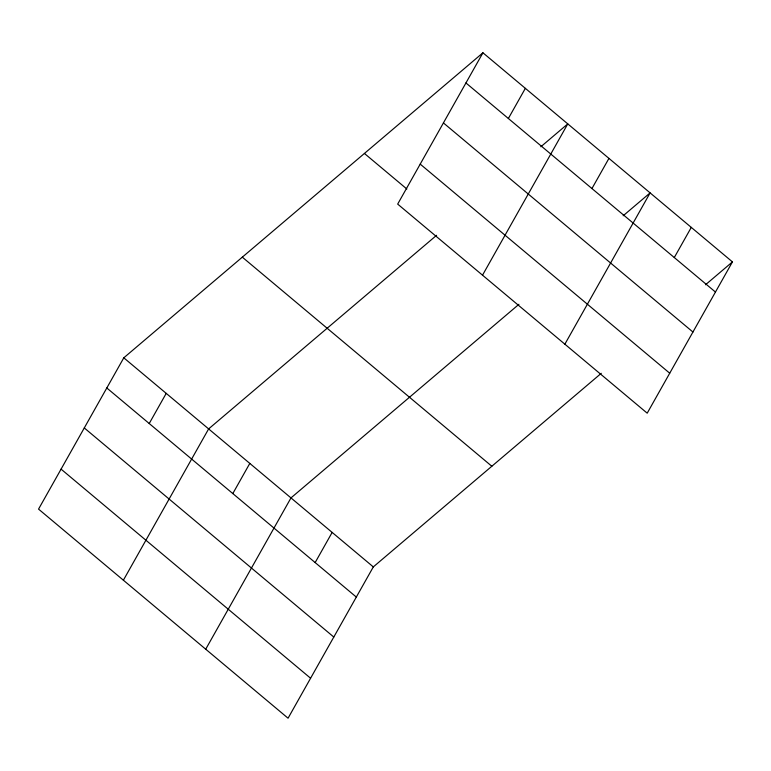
<?xml version="1.0" encoding="UTF-8"?>
<svg xmlns="http://www.w3.org/2000/svg" width="771" height="771" viewBox="0 0 771 771"><rect width="100%" height="100%" fill="white"/><g stroke="black" fill="none" stroke-linecap="round" stroke-linejoin="round"><path stroke-width="1.16" d="M482.935 52.794L397.682 204.093L647.206 413.179L732.45 261.889L482.935 52.794L123.794 357.821L38.55 509.111L288.065 718.206L373.318 566.907L601.274 373.299M149.227 423.52L166.218 393.364M123.389 580.197L208.633 428.907L436.588 235.3M232.813 493.565L249.804 463.41M205.722 649.201L290.975 497.912L518.931 304.304M508.359 118.503L525.35 88.347M315.156 562.57L332.147 532.414M482.521 275.18L567.774 123.89L540.837 146.769M591.945 188.548L608.936 158.392M564.864 344.184L650.107 192.895L623.17 215.764M674.288 257.543L691.279 227.387M705.513 284.769L732.45 261.889M465.944 82.95L715.459 292.045M443.421 122.926L692.936 332.022M420.214 164.117L669.729 373.212M364.423 153.458L406.837 189.001M242.316 257.157L491.831 466.253M123.794 357.821L373.318 566.907M106.803 387.977L356.318 597.062M84.28 427.944L333.795 637.039M61.073 469.134L310.588 678.229"/></g></svg>
